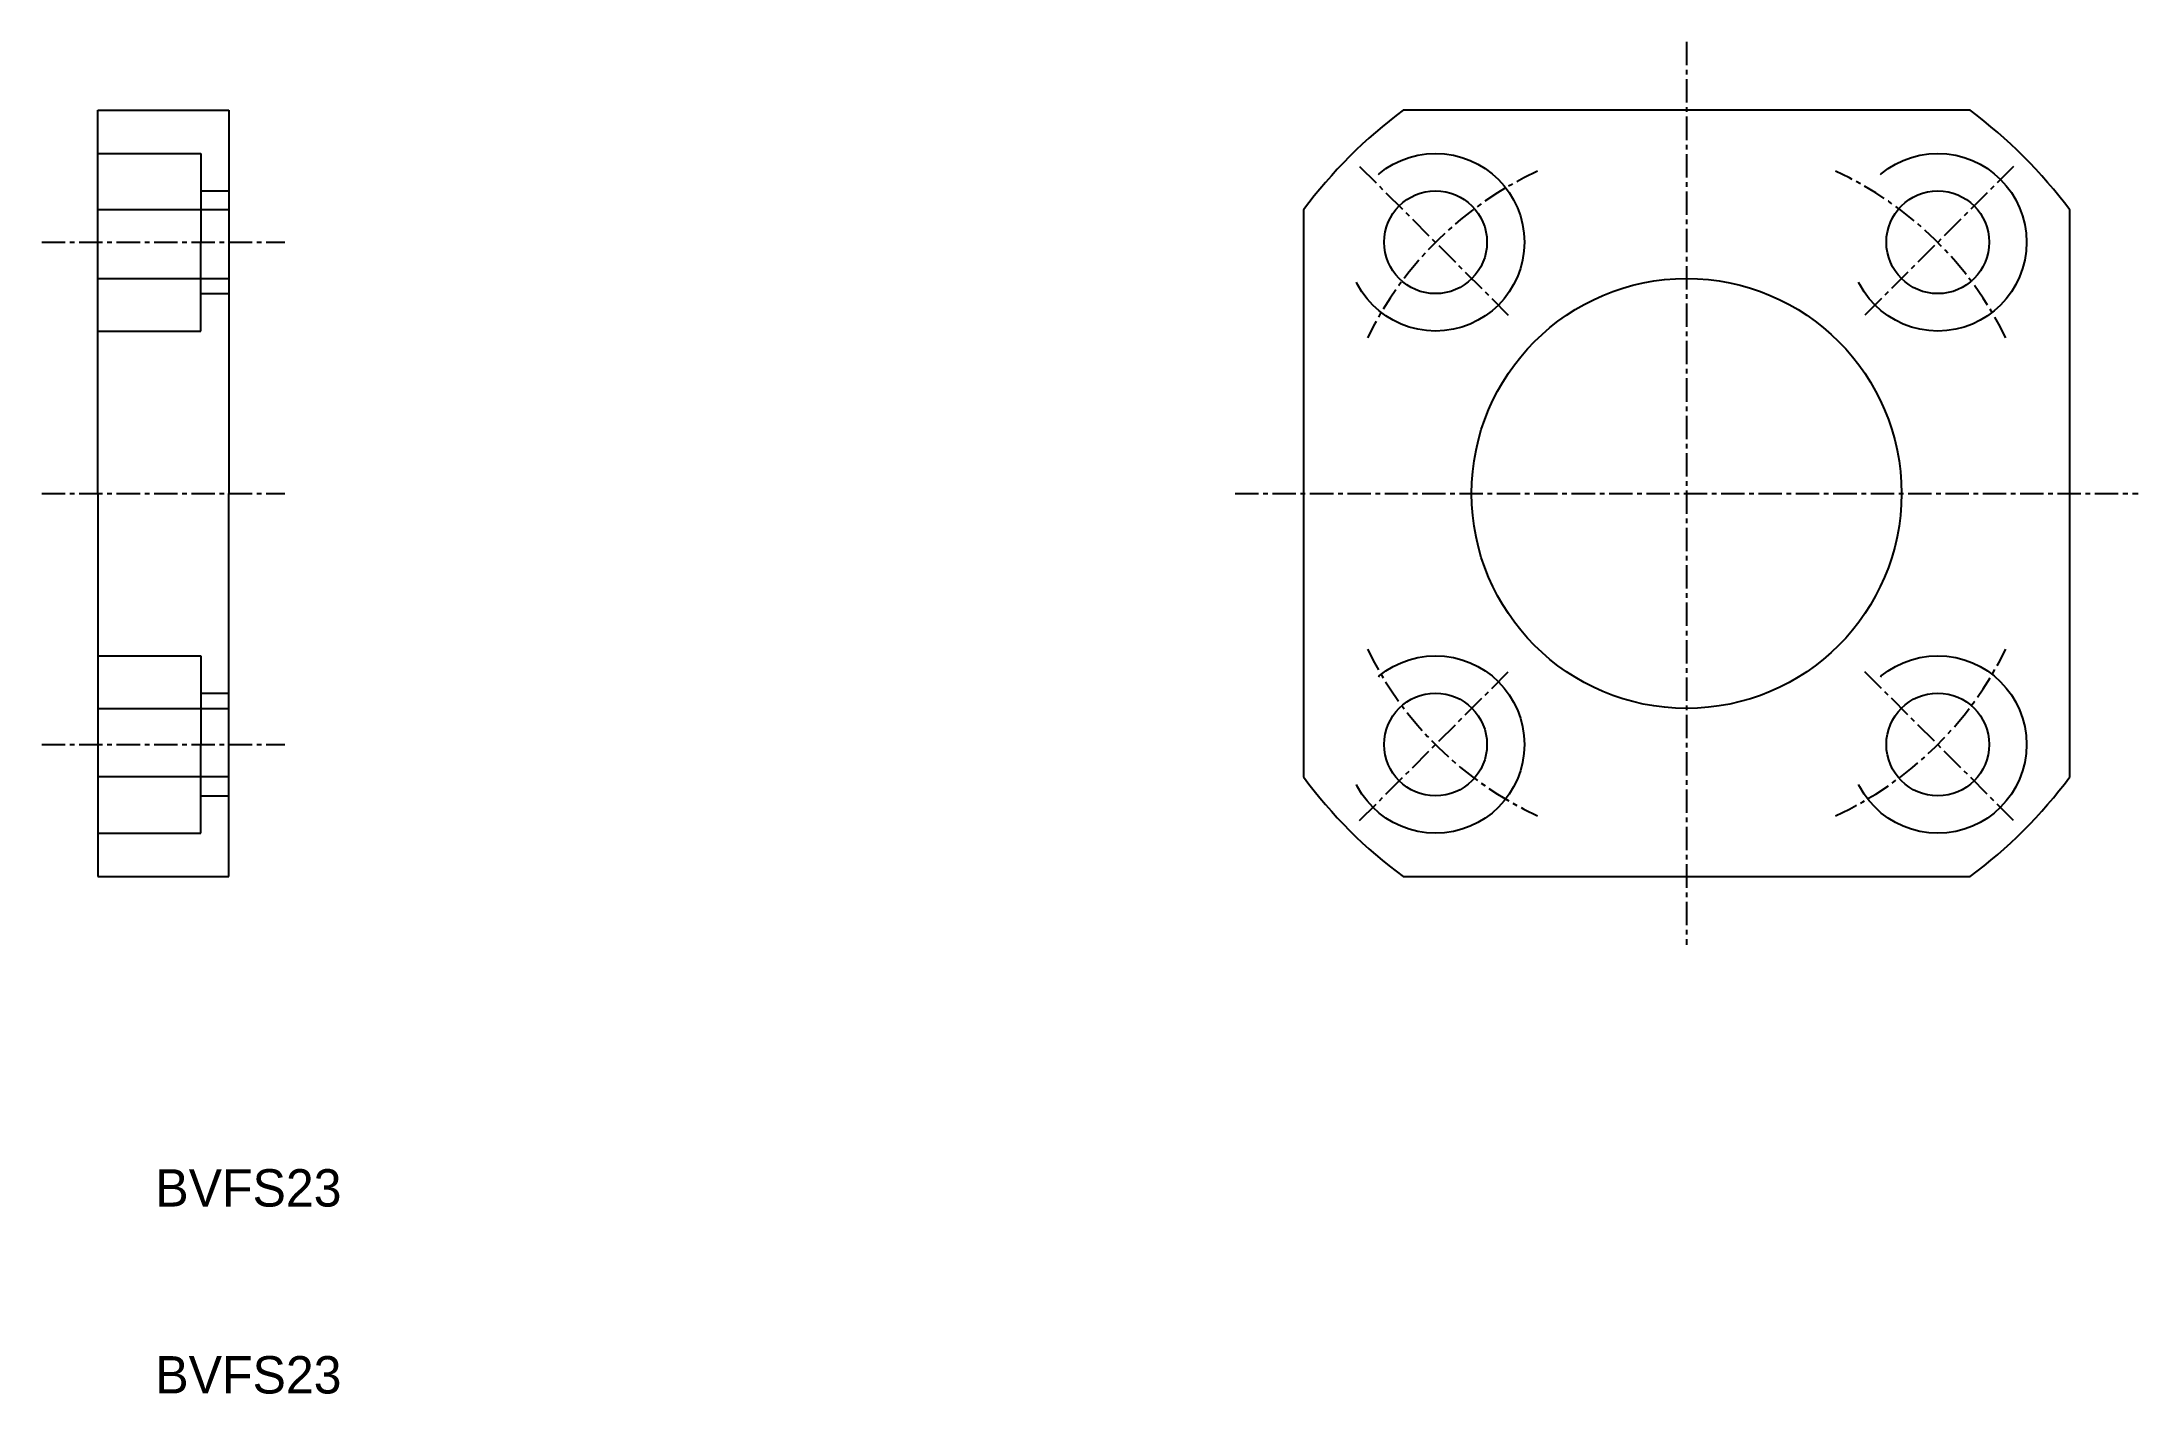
# Model space of a CAD drawing. Extents: x 154 to 266, y 79 to 152.
import ezdxf

# ---------------------------------------------------------------- set-up
doc = ezdxf.new("R2010")
doc.units = 0
doc.linetypes.add('CENTER', pattern=[2, 1.25, -0.25, 0.25, -0.25])
doc.linetypes.add('DASHED', pattern=[19.05, 12.7, -6.35])
doc.layers.get('0').update_dxf_attribs({"linetype": 'CONTINUOUS'})
doc.layers.add('CENTER', color=1, linetype='CENTER')

msp = doc.modelspace()

# ---------------------------------------------------------------- linework, layer by layer
for p, q in [((156.89, 127.55), (156.89, 148.05)), ((156.89, 148.05), (163.89, 148.05)), ((163.89, 148.05), (163.89, 127.55)), ((257.06, 148.05), (226.73, 148.05)), ((163.89, 142.72), (156.89, 142.72)), ((221.39, 142.72), (221.39, 112.39)), ((262.39, 112.39), (262.39, 142.72)), ((156.89, 127.55), (156.89, 107.05)), ((163.89, 107.05), (163.89, 127.55)), ((163.89, 112.39), (156.89, 112.39)), ((156.89, 107.05), (163.89, 107.05)), ((226.73, 107.05), (257.06, 107.05))]:
    msp.add_line(p, q)
at = {"color": 3, "linetype": 'DASHED'}
for p, q in [((156.89, 145.74), (162.39, 145.74)), ((162.39, 145.74), (162.39, 140.99)), ((162.39, 143.74), (163.89, 143.74)), ((162.39, 136.24), (162.39, 140.99)), ((156.89, 139.05), (163.89, 139.05)), ((162.39, 138.24), (163.89, 138.24)), ((156.89, 136.24), (162.39, 136.24)), ((156.89, 118.87), (162.39, 118.87)), ((162.39, 118.87), (162.39, 114.12)), ((162.39, 116.87), (163.89, 116.87)), ((156.89, 116.05), (163.89, 116.05)), ((162.39, 109.37), (162.39, 114.12)), ((162.39, 111.37), (163.89, 111.37)), ((156.89, 109.37), (162.39, 109.37))]:
    msp.add_line(p, q, dxfattribs=at)
for centre in [(228.46, 140.99), (255.33, 140.99), (228.46, 114.12), (255.33, 114.12)]:
    msp.add_circle(centre, 4.75, dxfattribs=at)
for centre, radius in [((228.46, 140.99), 2.75), ((228.46, 140.99), 2.75), ((255.33, 140.99), 2.75), ((255.33, 140.99), 2.75), ((241.89, 127.55), 11.5), ((228.46, 114.12), 2.75), ((228.46, 114.12), 2.75), ((255.33, 114.12), 2.75), ((255.33, 114.12), 2.75)]:
    msp.add_circle(centre, radius)
for start, end in [(126.4938, 143.5062), (36.4938, 53.5062), (216.4938, 233.5062), (306.4938, 323.5062)]:
    msp.add_arc((241.89, 127.55), 25.5, start, end)
at = {"layer": 'CENTER', "color": 1, "linetype": 'CENTER'}
for p, q in [((241.89, 151.71), (241.89, 103.4)), ((224.39, 145.05), (232.52, 136.92)), ((224.39, 145.05), (232.52, 136.92)), ((259.39, 145.05), (251.26, 136.92)), ((259.39, 145.05), (251.26, 136.92)), ((153.89, 140.99), (166.89, 140.99)), ((153.89, 127.55), (166.89, 127.55)), ((217.74, 127.55), (266.05, 127.55)), ((224.39, 110.05), (232.52, 118.18)), ((224.39, 110.05), (232.52, 118.18)), ((259.39, 110.05), (251.26, 118.18)), ((259.39, 110.05), (251.26, 118.18)), ((153.89, 114.12), (166.89, 114.12))]:
    msp.add_line(p, q, dxfattribs=at)
for start, end in [(114.8181, 153.9883), (26.0117, 65.1819), (206.0117, 245.1819), (294.8181, 333.9883)]:
    msp.add_arc((241.89, 127.55), 19, start, end, dxfattribs=at)

# ---------------------------------------------------------------- texts
for p in [(159.96, 89.4), (159.96, 79.4)]:
    msp.add_text('BVFS23', height=2).set_placement(p)

doc.saveas('drawing.dxf')
